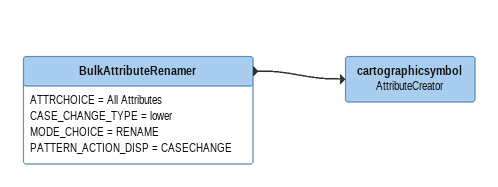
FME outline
BulkAttributeRenamer
    ATTRCHOICE = All Attributes
    CASE_CHANGE_TYPE = lower
    MODE_CHOICE = RENAME
    PATTERN_ACTION_DISP = CASECHANGE
    -> cartographicsymbol
cartographicsymbol: AttributeCreator
